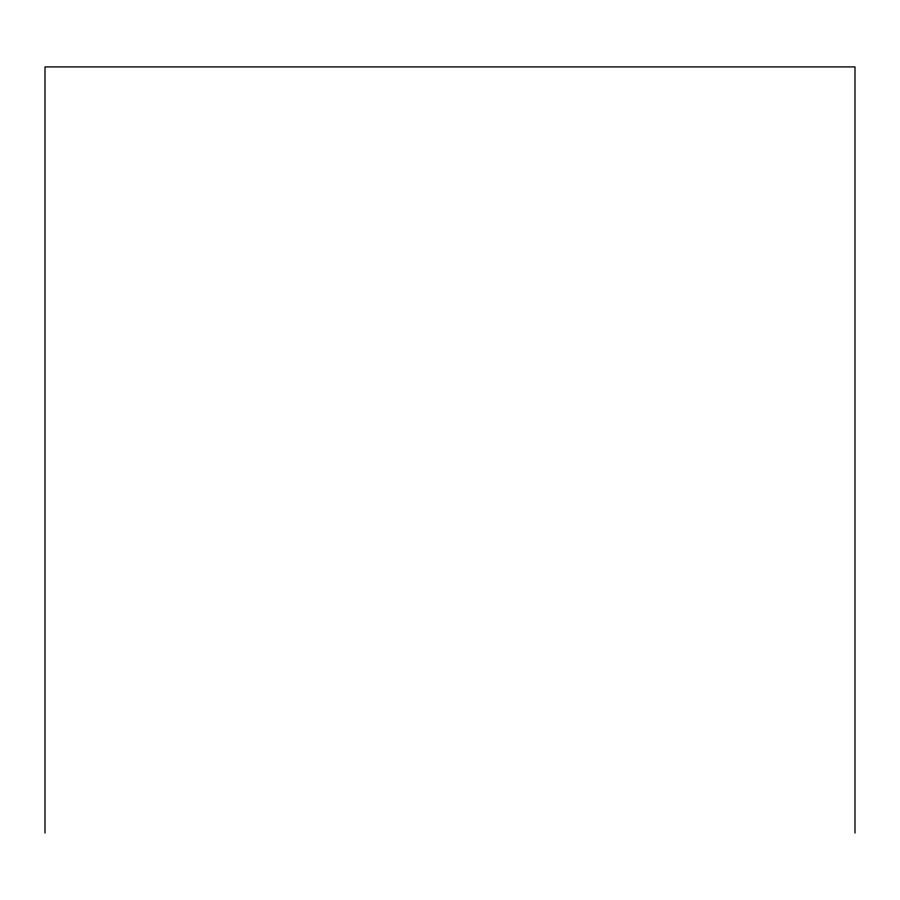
<?xml version="1.0" encoding="UTF-8"?>
<svg xmlns="http://www.w3.org/2000/svg" width="900" height="900" viewBox="0 0 900 900"><rect width="100%" height="100%" fill="white"/><g stroke="black" fill="none" stroke-linecap="round" stroke-linejoin="round"><path stroke-width="1.35" d="M855 833.085L855 66.915L45 66.915L45 833.085"/></g></svg>
